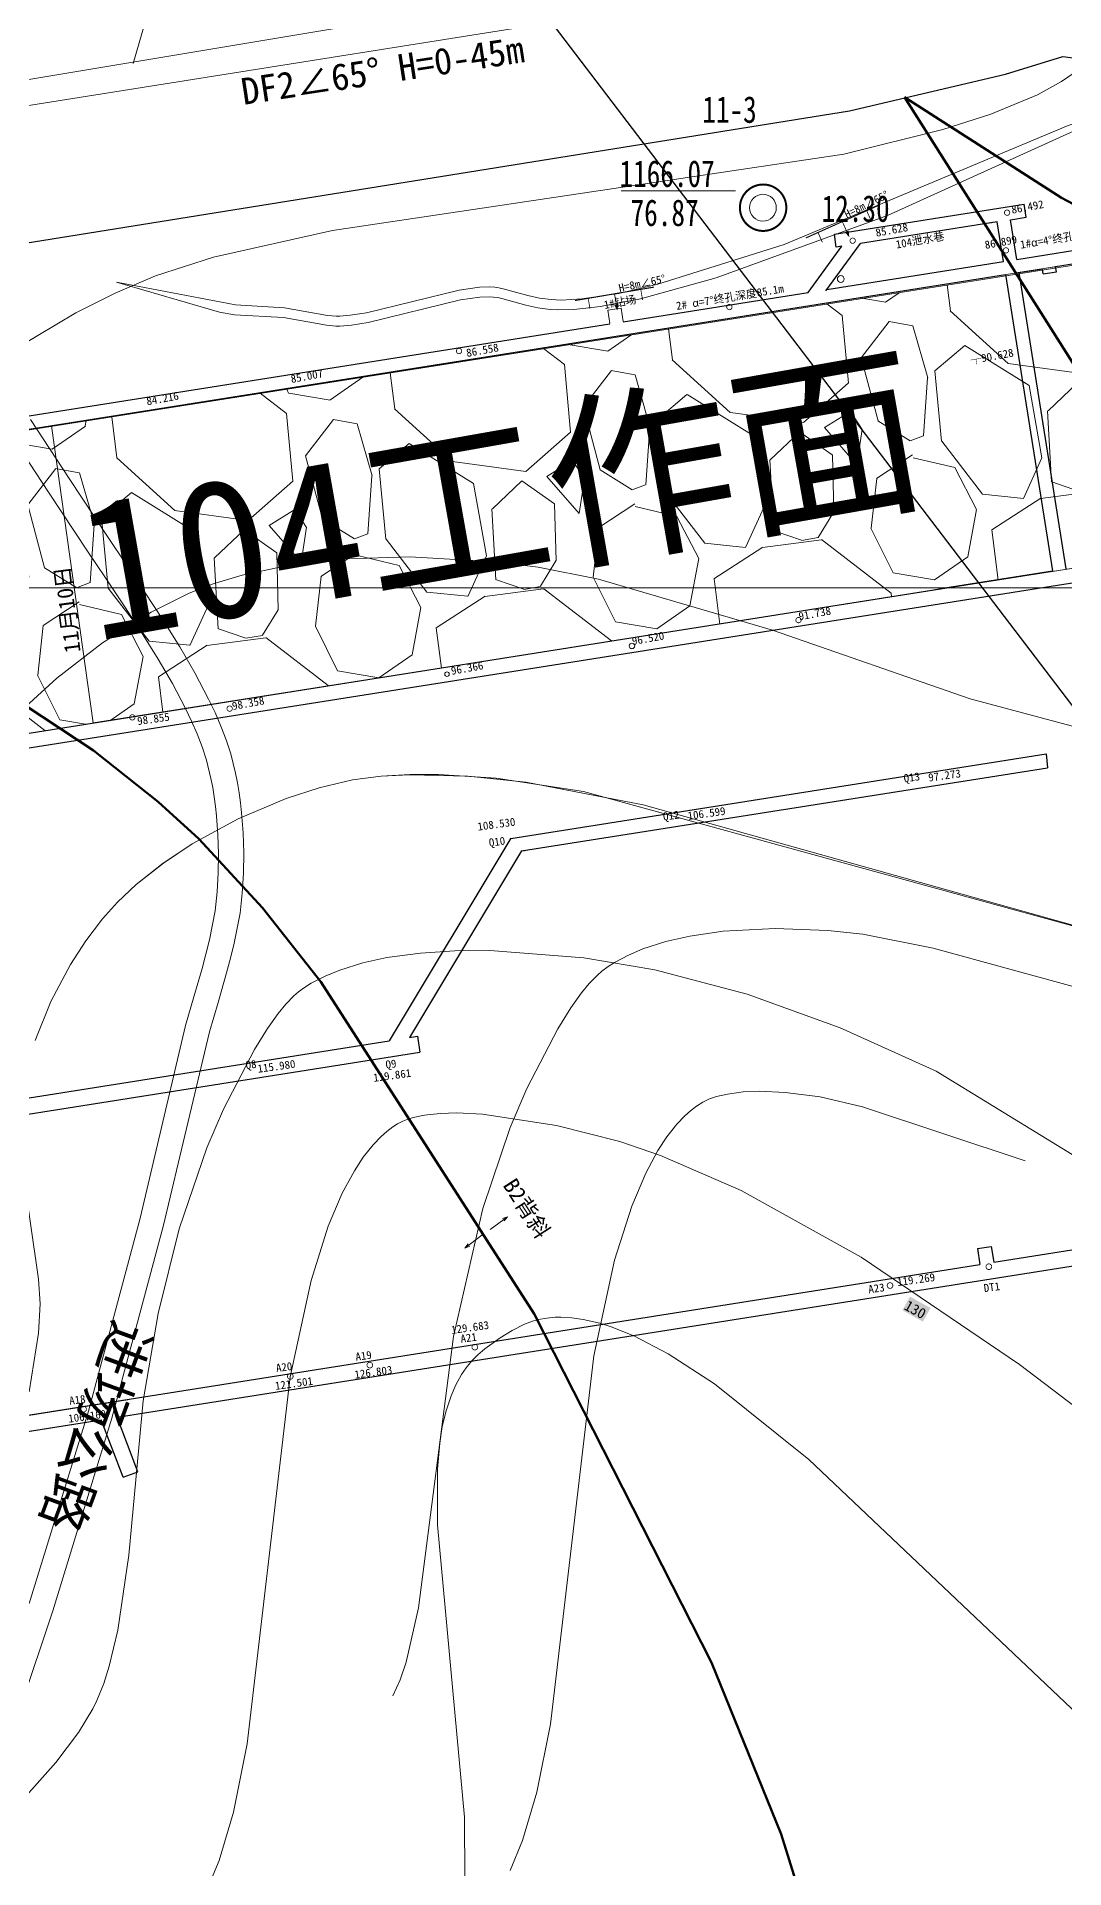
# Model space of a CAD drawing. Header units: inches. Extents: x 36473197 to 36486087, y 3899343 to 3911260.
# Drawn here: x 36482463 to 36482848, y 3902520 to 3903207 of the extents above; entities that cross this region are included whole.
import ezdxf
from ezdxf.enums import TextEntityAlignment as Align

# ---------------------------------------------------------------- set-up
doc = ezdxf.new("R2010")
doc.units = ezdxf.units.IN
doc.header["$MEASUREMENT"] = 0
doc.layers.get('0').update_dxf_attribs({"lineweight": 0})
doc.layers.get('Defpoints').update_dxf_attribs({"lineweight": 0})
for name, color, linetype, lineweight in [('4煤底板等值线', 7, 'Continuous', 0), ('公路', 7, 'Continuous', 0), ('向北背斜轴', 7, 'Continuous', 0), ('四盘区辅运巷', 7, 'Continuous', 0), ('密闭墙', 7, 'Continuous', 0), ('导线点', 7, 'Continuous', 0), ('巷道注记', 7, 'Continuous', 0), ('等值线', 7, 'Continuous', 0), ('等值线注记', 7, 'Continuous', 0), ('经纬网', 7, 'Continuous', 0), ('采掘图', 7, 'Continuous', 0), ('采空区', 7, 'Continuous', 0), ('钻孔', 7, 'Continuous', 0)]:
    doc.layers.add(name, color=color, linetype=linetype, lineweight=lineweight)
for name, color, linetype, lineweight, true_color in [('保护煤柱', 7, 'Continuous', 0, 0xff0042), ('回采面进尺', 9, 'Continuous', 0, 0x808080), ('巷道1', 7, 'Continuous', 0, 0x2d2d2d), ('断层上盘', 1, 'Continuous', 0, 0xff0000), ('断层下盘', 1, 'Continuous', 0, 0xff0000), ('断层名称', 1, 'Continuous', 0, 0xff0000)]:
    doc.layers.add(name, color=color, linetype=linetype, lineweight=lineweight, true_color=true_color)
doc.styles.add('仿宋', font='simfang.ttf')
doc.styles.add('宋体', font='SIMSUN.TTC')
doc.styles.add('新宋体', font='SIMSUN.TTC')
doc.styles.add('黑体', font='simhei.ttf')
doc.linetypes.add('保护煤柱', pattern='A,0.0195,-0.001,[6,西北矿业高家堡煤矿2022年采掘接续图(2022.8.14).shx,S=1.01575e-06,R=0,X=0,Y=0],0.0195', length=0.04)
doc.linetypes.add('断层上盘', pattern='A,0.01,-0.00215,[5,西北矿业高家堡煤矿2022年采掘接续图(2022.8.14).shx,S=3.07087e-07,R=0,X=0,Y=0],-0.00185,0.01', length=0.024)
doc.linetypes.add('断层下盘', pattern='A,0.01,-0.002,[1,西北矿业高家堡煤矿2022年采掘接续图(2022.8.14).shx,S=5.56693e-06,R=0,X=0,Y=0],0,[2,西北矿业高家堡煤矿2022年采掘接续图(2022.8.14).shx,S=5.56693e-06,R=0,X=0,Y=0],0,[3,西北矿业高家堡煤矿2022年采掘接续图(2022.8.14).shx,S=5.56693e-06,R=0,X=0,Y=0],0,[4,西北矿业高家堡煤矿2022年采掘接续图(2022.8.14).shx,S=5.56693e-06,R=0,X=0,Y=0],-0.002,0.01', length=0.024)
doc.dimstyles.get("Standard").update_dxf_attribs({"dimtxt": 30, "dimasz": 20, "dimexe": 0.18, "dimexo": 0.0625, "dimgap": 0.09, "dimtad": 1, "dimdec": 0, "dimzin": 0, "dimdsep": 46, "dimtxsty": '仿宋', "dimcen": 0.09, "dimclrd": 150, "dimclre": 150, "dimadec": 0, "dimazin": 0, "dimtfac": 1, "dimtdec": 0, "dimtofl": 0, "dimtmove": 0, "dimatfit": 3, "dimfxl": 1, "dimtolj": 1, "dimtzin": 0, "dimlwd": 0, "dimarcsym": 0})

# ---------------------------------------------------------------- blocks, each defined once
blk = doc.blocks.new('临时经纬仪导线点')
at = {"color": 0, "const_width": 0.3}
blk.add_lwpolyline([(1, 0), (0.97, 0.26), (0.87, 0.5), (0.71, 0.71), (0.5, 0.87), (0.26, 0.97), (0, 1), (-0.26, 0.97), (-0.5, 0.87), (-0.71, 0.71), (-0.87, 0.5), (-0.97, 0.26), (-1, 0), (-0.97, -0.26), (-0.87, -0.5), (-0.71, -0.71), (-0.5, -0.87), (-0.26, -0.97), (0, -1), (0.26, -0.97), (0.5, -0.87), (0.71, -0.71), (0.87, -0.5), (0.97, -0.26), (1, 0)], dxfattribs=at)
blk = doc.blocks.new('单线正断层')
at = {"true_color": 0xff0000}
blk.add_hatch(color=1, dxfattribs=at).paths.add_polyline_path([(2.46, -5.91), (2.28, -3.39), (0.8, -4)], flags=17)
at = {"color": 1, "true_color": 0xff0000}
for points, const_width in [([(-13.85, -5.77), (13.85, 5.77)], 0.4), ([(1.54, -3.69), (0, 0)], 0.3), ([(9.23, 3.84), (10.77, 0.15)], 0.3), ([(-9.23, -3.84), (-7.69, -7.54)], 0.3)]:
    blk.add_lwpolyline(points, dxfattribs=dict(at, const_width=const_width))
blk = doc.blocks.new('*D205')
at = {"layer": 'Defpoints', "color": 0, "transparency": 16777216}
for p in [(36485936.09, 3904772.87), (36482207.75, 3899448.44), (36482358.83, 3899342.66)]:
    blk.add_point(p, dxfattribs=at)
at = {"layer": '四盘区辅运巷', "color": 150, "lineweight": -2, "transparency": 16777216}
for p, q in [((36485936.14, 3904772.84), (36486087.31, 3904666.98)), ((36482207.81, 3899448.41), (36482358.98, 3899342.55))]:
    blk.add_line(p, q, dxfattribs=at)
at = {"layer": '四盘区辅运巷', "color": 150, "lineweight": 0, "transparency": 16777216}
blk.add_line((36486075.69, 3904650.7), (36482370.3, 3899359.04), dxfattribs=at)
at = {"layer": '四盘区辅运巷', "color": 150, "transparency": 16777216}
for points in [[(36486072.96, 3904652.61), (36486078.42, 3904648.79), (36486087.16, 3904667.08)], [(36482367.57, 3899360.95), (36482373.03, 3899357.13), (36482358.83, 3899342.66)]]:
    blk.add_solid(points, dxfattribs=at)
at = {"layer": '四盘区辅运巷', "color": 0, "transparency": 16777216, "insert": (36484210.49, 3902013.62), "char_height": 30, "attachment_point": 5, "rotation": 54.99908, "style": '仿宋'}
blk.add_mtext('\\A1;650', dxfattribs=at)

msp = doc.modelspace()

# ---------------------------------------------------------------- hatches: boundary and pattern name
at = {"layer": '等值线注记', "true_color": 0xffffff}
msp.add_hatch(color=7, dxfattribs=at).paths.add_polyline_path([(36482787.41, 3902729.11), (36482790.26, 3902734.22), (36482797.93, 3902729.94), (36482795.08, 3902724.83)], flags=17)
at = {"layer": '采空区'}
h = msp.add_hatch(dxfattribs=at)
h.set_pattern_fill('GRAVEL', color=160, scale=105.790118, angle=-45.00004, style=0)
h.set_pattern_definition([(148.011827392, (68596055.9266, -13823043.45), (-1084.5972532358, 668.1492536708), [14.23257937, -1409.02790148]), (104.968780616, (68596043.855, -13823035.9102), (324.60542222537, -1231.83032385526), [24.42355305, -2417.93098663]), (52.509486966, (68596037.547, -13823012.3155), (-962.3304480337, -1243.8860362498), [17.2213618, -1704.91699648]), (187.272728894, (68596004.337, -13822976.276), (2102.03324767324, 263.1870727482), [22.2411029, -2201.86876955]), (212.832694066, (68595982.275, -13822979.0917), (1158.3562619836, 741.3383686664), [21.80916186, -2159.1099997]), (277.272728894, (68595963.9497, -13822990.9164), (-263.1870727482, 2102.03324767324), [22.2411029, -2201.86876955]), (317.693280355, (68595966.7652, -13823012.9785), (-1280.6230671857, 1170.6969212542), [29.41272083, -2911.85698693]), (352.254368263, (68595988.5174, -13823032.776), (2420.61081370132, -325.1753159775), [27.7686366, -2749.09602793]), (41.428605503, (68596016.0327, -13823036.5187), (1207.43395219005, 1072.25659396515), [22.31642548, -2209.32856695]), (95.235398197, (68596032.765, -13823021.752), (97.870433537, -1164.3841181808), [25.4776458, -1248.40407042]), (142.396477686, (68596030.4404, -13822996.381), (-1366.43778832802, 1048.145169176), [32.9481208, -3261.86639243]), (58.813114722, (68596021.48, -13823079.601), (496.519811386, 839.4937490794), [11.24559538, -1113.31878876]), (91.468274278, (68596027.3035, -13823069.981), (30.4242278625, -1391.1191068693), [21.39467617, -2118.07806326]), (144.99903989, (68596026.755, -13823048.59), (-104.18323661, -18.36851547), [14.96094433, -134.64887587]), (123.197630402, (68596037.971, -13823039.096), (300.20905056, -484.1791521155), [8.05676384, -797.61677474]), (211.800449374, (68596033.56, -13823032.354), (294.181194363, 159.288783014), [11.39391312, -558.30330943]), (310.96279642, (68596023.877, -13823038.358), (263.472019624, -275.812678895), [18.50575962, -598.35133172]), (81.56409107, (68596036.01, -13823052.333), (-67.446205674, -226.734988688), [13.38149787, -321.15623022]), (296.388580222, (68596022.9065, -13822971.928), (496.2348645101, -986.7268196989), [18.74600898, -1855.85966514]), (350.34521583, (68596031.238, -13822988.721), (-1219.489664585, 214.679276294), [15.7268648, -1556.95630813]), (213.197630402, (68596056.845, -13823048.659), (484.1791521155, 300.20905056), [16.11342188, -789.5601167]), (263.609499554, (68596043.3615, -13823057.4816), (128.86455515155, 1096.9379125064), [18.74600898, -1855.85966514]), (259.44299467, (68595958.313, -13822983.316), (116.523895881, 557.653213987), [18.07741543, -885.7937524]), (214.774180457, (68595955.001, -13823001.088), (1054.1730253733, 722.9698531985), [15.14681757, -1499.53716794]), (346.800449375, (68595952.845, -13823068.07), (557.653213987, -116.523895881), [16.11342188, -789.5601167]), (297.353064525, (68595968.533, -13823071.749), (-655.5236475241, 1280.9080140618), [17.73370334, -1755.63182905]), (349.44299467, (68595943.845, -13823017.02), (-557.653213987, 116.523895881), [9.03870772, -894.8324601]), (21.30897236, (68595951.743, -13823061.818), (398.364430973, 177.657298482), [5.39423814, -534.03163993]), (85.96279642, (68595956.77, -13823059.858), (-49.077690206, -330.918225299), [21.80916186, -414.37467045]), (106.008045845, (68595958.3043, -13823038.103), (287.8683912895, -1023.4638506347), [20.21120212, -2000.90617204]), (223.68910741, (68596014.5, -13823040.012), (189.997957753, 140.920267546), [15.25726246, -366.17443387]), (273.156266475, (68596003.4676, -13823050.5505), (103.8982897342, -1807.85205331037), [26.63731707, -2637.08980142]), (340.94443579, (68596004.934, -13823077.147), (-802.7567181436, 288.1533381656), [10.89172743, -1078.2842042]), (9.9990399, (68596015.23, -13823080.7), (85.81472114, 122.55175208), [6.3474071, -99.4427113]), (40.255477052, (68595961.0624, -13823035.468), (-655.8085944002, -545.3125547165), [14.6967864, -1454.9865081]), (328.011827393, (68595972.279, -13823025.971), (1084.5972532358, -668.1492536708), [28.46515874, -1394.7953221]), (279.9990399, (68595996.42, -13823041.05), (122.55175208, -85.81472114), [27.50543078, -78.28468762]), (245.303886357, (68596001.1974, -13823068.138), (-545.5975015926, -1170.4119743781), [16.72689878, -1655.96174163]), (174.053643987, (68595994.209, -13823083.335), (-435.101461909, 30.7091747386), [15.40325282, -754.76043433]), (127.645015252, (68595978.8884, -13823081.7395), (-1390.83415999324, 1795.7963409158), [25.07913442, -2482.83845253]), (95.425118628, (68595963.571, -13823061.8815), (-134.60746447276, 1372.75059140138), [26.5320559, -2626.6706156])])
h.paths.add_polyline_path([(36483334.35, 3903083.71), (36483316.82, 3903194.41), (36482136.65, 3903008.29), (36482154.3, 3902897.14)], flags=17)

# ---------------------------------------------------------------- linework, layer by layer
at = {"layer": '4煤底板等值线', "color": 7, "linetype": 'Continuous', "lineweight": 0, "flags": 128}
for points in [[(36482522.2, 3903392.44), (36482519.82, 3903288.83), (36482518.31, 3903271.75), (36482515.8, 3903254.83), (36482498.92, 3903196.59)], [(36482448.79, 3903086.15), (36482477.38, 3903103.1), (36482492.16, 3903110.5), (36482507.27, 3903116.98), (36482529.03, 3903123.95), (36482573.7, 3903133.95), (36482765.42, 3903162.59), (36482802.57, 3903171.81), (36482820.61, 3903177.67), (36482838.06, 3903184.9), (36482847.01, 3903189.85), (36482906.71, 3903230.91)], [(36482454.24, 3902951.51), (36482470.26, 3902966.15), (36482487.49, 3902979.35), (36482505.72, 3902990.82), (36482519.94, 3902997.98), (36482528.5, 3903001.36), (36482539.8, 3903004.75), (36482555.18, 3903008.03), (36482578.75, 3903010.86), (36482602.72, 3903011.59), (36482634.89, 3903009.78), (36482650.84, 3903007.72), (36482673.39, 3903003.21), (36482738.73, 3902984.14), (36482812.81, 3902958.31), (36482854.38, 3902947.24)], [(36482462.16, 3902830.26), (36482468.11, 3902844.84), (36482475.47, 3902858.76), (36482481.12, 3902867.58), (36482487.39, 3902875.91), (36482493.01, 3902882.17), (36482500.09, 3902888.76), (36482510.24, 3902896.77), (36482521.06, 3902903.99), (36482538.26, 3902913.37), (36482556.31, 3902921), (36482568.66, 3902925), (36482581.12, 3902927.95), (36482591.91, 3902929.32), (36482602.71, 3902929.93), (36482624.39, 3902929.4), (36482646.23, 3902927.07), (36482690.2, 3902918.61), (36482978.07, 3902838)], [(36482462.17, 3902830.26), (36482468.11, 3902844.83), (36482475.47, 3902858.76), (36482481.12, 3902867.58), (36482487.39, 3902875.91), (36482493.01, 3902882.17), (36482500.09, 3902888.75), (36482510.26, 3902896.76), (36482521.09, 3902903.96), (36482538.3, 3902913.34), (36482556.35, 3902920.96), (36482568.69, 3902924.97), (36482581.12, 3902927.95), (36482591.88, 3902929.35), (36482602.63, 3902929.99), (36482613.41, 3902930.03), (36482635.07, 3902928.62), (36482667.85, 3902923.66), (36482888.09, 3902863.12)], [(36482450.8, 3902538.05), (36482469.98, 3902559.46), (36482478.37, 3902570.78), (36482483.77, 3902579.66), (36482485.32, 3902582.73), (36482487.89, 3902589.1), (36482489.98, 3902595.66), (36482493.21, 3902609.18), (36482497.28, 3902637.28), (36482502.63, 3902695.18), (36482508.31, 3902727.89), (36482516.21, 3902759.67), (36482526.52, 3902789.96), (36482532.79, 3902804.45), (36482544.41, 3902826.84), (36482549.3, 3902834.79), (36482553.3, 3902840.37), (36482556.18, 3902843.83), (36482559.24, 3902847.01), (36482560.87, 3902848.46), (36482563.23, 3902850.18), (36482565.71, 3902851.74), (36482570.91, 3902854.43), (36482576.4, 3902856.68), (36482585.05, 3902859.37), (36482594.11, 3902861.35), (36482606.66, 3902863.06), (36482619.59, 3902863.89), (36482632.72, 3902863.95), (36482667.94, 3902861.25), (36482694.5, 3902856.73), (36482729.16, 3902847.57), (36482764.02, 3902834.99), (36482800.07, 3902818.79), (36483146.08, 3902606.79)], [(36482526.48, 3902511.37), (36482531.12, 3902522.77), (36482536.52, 3902540.91), (36482541.66, 3902566.5), (36482557.84, 3902704.17), (36482565.64, 3902740.25), (36482572.1, 3902760.58), (36482577.34, 3902772.96), (36482581.88, 3902781.39), (36482585.24, 3902786.52), (36482588.92, 3902791.17), (36482591.92, 3902794.3), (36482594.06, 3902796.18), (36482596.31, 3902797.88), (36482598.1, 3902799.02), (36482600, 3902800), (36482601.26, 3902800.51), (36482603.91, 3902801.35), (36482608.12, 3902802.25), (36482614.07, 3902802.91), (36482620.28, 3902803.09), (36482629.92, 3902802.62), (36482657.65, 3902798.42), (36482681.39, 3902792.39), (36482696.73, 3902787.16), (36482726.97, 3902774.06), (36482771.9, 3902749.04), (36482831.35, 3902708.75), (36483034.02, 3902554.65)], [(36482459.97, 3902698.54), (36482463.43, 3902720.47), (36482464.05, 3902731.48), (36482463.42, 3902740.74), (36482456.77, 3902786.88)], [(36482459.97, 3902698.54), (36482463.43, 3902720.47), (36482464.05, 3902731.48), (36482463.42, 3902740.73), (36482456.78, 3902786.87)], [(36482623.25, 3902515.66), (36482623.19, 3902539.02), (36482613.1, 3902648.63), (36482613.04, 3902669.49), (36482613.88, 3902679.24), (36482614.86, 3902685.44), (36482616.25, 3902691.39), (36482618.13, 3902697.06), (36482619.91, 3902701.13), (36482622.1, 3902705.04), (36482623.83, 3902707.56), (36482625.86, 3902710.03), (36482628.2, 3902712.35), (36482630.8, 3902714.61), (36482636.5, 3902718.79), (36482641.05, 3902721.53), (36482645.68, 3902723.82), (36482648.73, 3902724.99), (36482650.89, 3902725.58), (36482654.06, 3902726.16), (36482657.21, 3902726.44), (36482659.29, 3902726.48), (36482663.46, 3902726.26), (36482667.64, 3902725.68), (36482673.92, 3902724.21), (36482678.14, 3902722.88), (36482686.63, 3902719.48), (36482699.53, 3902712.77), (36482716.98, 3902701.44), (36482752.27, 3902673.14), (36482951.65, 3902484.07)]]:
    msp.add_lwpolyline(points, dxfattribs=at)
at = {"layer": '保护煤柱', "color": 1, "linetype": '保护煤柱', "lineweight": 30, "ltscale": 3750, "true_color": 0xff0000, "flags": 128}
for points in [[(36482647.76, 3902060.56), (36482909, 3902378.83), (36482956.41, 3902506), (36482967.2, 3902803.66), (36482651.34, 3903218.03), (36482471.44, 3903320.2), (36482308.23, 3903404.63), (36482047.72, 3903470.73), (36481910.21, 3903412.08), (36481645.42, 3902905.61), (36481168.13, 3902890.49)], [(36481319.68, 3903013.2), (36481541.95, 3903017.64), (36481712.33, 3903039.73), (36481722.29, 3903040.41), (36481731.4, 3903040.54), (36481758.74, 3903039.09), (36481843.08, 3903025.59), (36481868.85, 3903023.53), (36481874, 3903023.44), (36481884.29, 3903023.72), (36481897.25, 3903025.34), (36481910.1, 3903027.84), (36482009.84, 3903057.21), (36482767.53, 3903178.89), (36482826.01, 3903192.68), (36482847.62, 3903199.19)], [(36482847.62, 3903199.19), (36482906.57, 3903191.68), (36482965.49, 3903184.17), (36482994.93, 3903181.03), (36483024.34, 3903178.64), (36483039.03, 3903177.84), (36483053.7, 3903177.39), (36483068.36, 3903177.4), (36483083, 3903178.06), (36483103.81, 3903180.7), (36483124.59, 3903184.28), (36483145.38, 3903188.15), (36483166.21, 3903191.71), (36483220.95, 3903196.99), (36483275.92, 3903199.96), (36483330.98, 3903201.6), (36483386.07, 3903201.98), (36483423.41, 3903201.12), (36483460.74, 3903199.84), (36483498.05, 3903198.46), (36483535.34, 3903197.36)]]:
    msp.add_lwpolyline(points, dxfattribs=at)
at = {"layer": '公路', "color": 8, "linetype": 'Continuous', "lineweight": 9, "true_color": 0x808080, "flags": 128}
for points in [[(36482444.65, 3902544.69), (36482468.76, 3902616.39), (36482490.96, 3902688.62), (36482510.36, 3902761.05), (36482527.55, 3902833.48), (36482530.75, 3902844.53), (36482533.94, 3902855.6), (36482535.43, 3902861.15), (36482536.81, 3902866.72), (36482539.02, 3902877.98), (36482539.84, 3902885.47), (36482540.28, 3902893.01), (36482540.38, 3902900.57), (36482540.14, 3902908.13), (36482539.58, 3902915.65), (36482539.16, 3902919.39), (36482538.66, 3902923.11), (36482538.06, 3902926.82), (36482537.35, 3902930.49), (36482535.57, 3902937.74), (36482533.84, 3902942.98), (36482531.83, 3902948.13), (36482529.62, 3902953.22), (36482527.23, 3902958.24), (36482522.04, 3902968.13), (36482516.44, 3902977.81), (36482509.93, 3902988.24), (36482503.22, 3902998.5), (36482496.37, 3903008.67), (36482489.5, 3903018.83), (36482474.94, 3903040.97), (36482460.42, 3903063.13)], [(36482459.95, 3902619.15), (36482482.17, 3902691.29), (36482501.53, 3902763.61), (36482518.59, 3902835.93), (36482521.68, 3902846.59), (36482524.76, 3902857.28), (36482526.2, 3902862.64), (36482527.53, 3902868.02), (36482529.66, 3902878.9), (36482530.44, 3902885.97), (36482530.85, 3902893.1), (36482530.94, 3902900.25), (36482530.72, 3902907.39), (36482530.18, 3902914.5), (36482529.79, 3902918.04), (36482529.32, 3902921.56), (36482528.75, 3902925.06), (36482528.08, 3902928.54), (36482526.4, 3902935.39), (36482524.76, 3902940.33), (36482522.87, 3902945.2), (36482520.78, 3902950), (36482518.52, 3902954.75), (36482513.62, 3902964.09), (36482508.33, 3902973.24), (36482501.91, 3902983.53), (36482495.29, 3902993.65), (36482488.53, 3903003.69), (36482481.75, 3903013.71), (36482467.21, 3903035.82), (36482452.72, 3903057.94)]]:
    msp.add_lwpolyline(points, dxfattribs=at)
at = {"layer": '向北背斜轴', "color": 1, "linetype": 'Continuous', "lineweight": 20, "true_color": 0xff0000}
for p, q in [((36482639.25, 3902764.18), (36482632.86, 3902759.36)), ((36482639.25, 3902764.18), (36482637.38, 3902763.47)), ((36482638.04, 3902762.59), (36482639.25, 3902764.18)), ((36482623.31, 3902752.4), (36482629.7, 3902757.22)), ((36482624.52, 3902754), (36482623.31, 3902752.4)), ((36482623.31, 3902752.4), (36482625.18, 3902753.12))]:
    msp.add_line(p, q, dxfattribs=at)
at = {"layer": '向北背斜轴', "color": 7}
for p, q in [((36482639.25, 3902764.18), (36482638.04, 3902762.59)), ((36482623.31, 3902752.4), (36482624.52, 3902754))]:
    msp.add_line(p, q, dxfattribs=at)
at = {"layer": '向北背斜轴', "color": 1, "lineweight": 100, "true_color": 0xff0000, "flags": 128}
for points in [[(36482788.23, 3903184), (36482895.23, 3903015.01), (36483080.38, 3902777.34), (36483201.48, 3902636.67), (36483227.89, 3902599.22), (36483235.56, 3902586.05), (36483263.27, 3902520.79)], [(36482788.23, 3903184), (36482847.06, 3903146.22), (36482865.09, 3903136.75), (36482874.27, 3903132.87), (36482880.48, 3903130.74), (36482883.63, 3903129.87), (36482888.45, 3903128.9), (36482898.25, 3903127.76), (36482913.22, 3903127.4), (36482943.83, 3903129.77), (36483048.67, 3903145.93), (36483064.75, 3903146.59), (36483096.75, 3903145.75), (36483144.1, 3903140.34), (36483174.87, 3903133.79), (36483195.91, 3903127.38), (36483236.8, 3903111.11), (36483296.23, 3903080.91), (36483410.52, 3903007.64), (36483687.83, 3902800.61)], [(36482074.95, 3903071.78), (36482366.4, 3902994.96), (36482413.55, 3902977.64), (36482436.3, 3902967.5), (36482458.3, 3902955.94), (36482484.04, 3902938.97), (36482508.3, 3902919.79), (36482523.51, 3902905.92), (36482547.4, 3902879.97), (36482569.34, 3902852.22), (36482649.28, 3902727.7), (36482715.77, 3902596.97), (36482741.9, 3902532.69), (36482762.37, 3902467.26), (36482769.69, 3902434.12), (36482774.23, 3902400.62), (36482774.95, 3902380.89), (36482773.23, 3902341.17), (36482768.19, 3902301.45), (36482760.12, 3902262.11), (36482754.83, 3902242.76), (36482737.85, 3902196.7), (36482680.17, 3902062.39)]]:
    msp.add_lwpolyline(points, dxfattribs=at)
at = {"layer": '密闭墙'}
msp.add_line((36483316.77, 3903195.2), (36482830.83, 3903118.24), dxfattribs=at)
at = {"layer": '导线点', "color": 7, "linetype": 'Continuous', "lineweight": 5, "flags": 128}
for points in [[(36482676.94, 3903104.14), (36482681.88, 3903104.92)], [(36482677.74, 3903099.14), (36482676.94, 3903104.14), (36482676.94, 3903104.14)], [(36482682.68, 3903099.92), (36482681.88, 3903104.92)]]:
    msp.add_lwpolyline(points, dxfattribs=at)
at = {"layer": '导线点', "const_width": 0.3}
for points in [[(36482820.88, 3902745.43, -1), (36482818.76, 3902745.43, -1), (36482820.88, 3902745.43)], [(36482783.82, 3902738.36, -1), (36482781.69, 3902738.36, -1), (36482783.82, 3902738.36)], [(36482628.12, 3902715.27, -1), (36482625.99, 3902715.27, -1), (36482628.12, 3902715.27)], [(36482558.93, 3902704.3, -1), (36482556.8, 3902704.3, -1), (36482558.93, 3902704.3)], [(36482588.73, 3902708.52, -1), (36482586.61, 3902708.52, -1), (36482588.73, 3902708.52)], [(36482481.4, 3902692.01, -1), (36482479.27, 3902692.01, -1), (36482481.4, 3902692.01)]]:
    msp.add_lwpolyline(points, format="xyb", dxfattribs=at)
at = {"layer": '导线点'}
msp.add_circle((36482764.28, 3903115.81), 1.27, dxfattribs=at)
at = {"layer": '导线点', "color": 7}
for centre, radius in [((36482685.98, 3902978.21), 1.05), ((36482616.62, 3902967.62), 0.848)]:
    msp.add_circle(centre, radius, dxfattribs=at)
at = {"layer": '巷道1', "color": 7, "lineweight": 30}
for p, q in [((36482844.87, 3903120.46), (36483316.77, 3903195.2)), ((36482761.95, 3903132.64), (36482833.07, 3903143.9)), ((36482827.93, 3903138), (36482833.85, 3903138.94)), ((36482830.27, 3903123.18), (36482890.05, 3903132.65)), ((36482759.09, 3903111.91), (36482825.34, 3903122.4)), ((36482062.57, 3902996.56), (36482826.11, 3903117.49)), ((36482826.11, 3903117.49), (36482843.72, 3903006.33)), ((36482831.05, 3903118.27), (36482839.93, 3903119.68)), ((36482831.05, 3903118.27), (36482848.66, 3903007.12)), ((36482682.65, 3903099.8), (36482752.1, 3903110.8)), ((36482423.63, 3903058.78), (36482677.71, 3903099.02)), ((36482080.87, 3902879.94), (36483349.24, 3903080.83)), ((36482803.34, 3902999.94), (36482843.72, 3903006.33)), ((36482080.03, 3902885.38), (36482798.4, 3902999.16))]:
    msp.add_line(p, q, dxfattribs=at)
at = {"layer": '巷道1', "color": 7, "linetype": 'Continuous', "lineweight": 30}
for p, q in [((36482640.57, 3902906.14), (36482594.92, 3902830.17)), ((36482644.59, 3902901.31), (36482602.57, 3902831.38)), ((36482815.56, 3902752.22), (36482816.5, 3902746.3)), ((36482820.69, 3902753.04), (36482821.63, 3902747.11))]:
    msp.add_line(p, q, dxfattribs=at)
at = {"layer": '巷道1', "color": 1, "linetype": '保护煤柱', "lineweight": 30, "ltscale": 2000, "true_color": 0xff0000, "flags": 128}
msp.add_lwpolyline([(36481247.3, 3903011.72), (36481541.95, 3903017.64), (36481712.33, 3903039.73), (36481722.29, 3903040.41), (36481731.4, 3903040.54), (36481758.74, 3903039.09), (36481843.08, 3903025.59), (36481868.85, 3903023.53), (36481874, 3903023.44), (36481884.29, 3903023.72), (36481897.25, 3903025.34), (36481910.1, 3903027.84), (36482009.84, 3903057.21), (36482767.53, 3903178.89), (36482826.01, 3903192.68), (36482847.62, 3903199.19)], dxfattribs=at)
at = {"layer": '巷道1', "color": 7, "lineweight": 30, "flags": 128}
for points in [[(36482833.85, 3903138.94), (36482833.07, 3903143.9)], [(36482822.99, 3903137.22), (36482795.33, 3903132.84)], [(36482825.34, 3903122.4), (36482822.99, 3903137.22)], [(36482830.27, 3903123.18), (36482827.93, 3903138)], [(36482758.68, 3903111.34), (36482771.69, 3903129.18)], [(36482762.55, 3903127.77), (36482761.93, 3903132.64)], [(36482795.33, 3903132.84), (36482771.67, 3903129.18)], [(36482752.1, 3903110.8), (36482764.72, 3903128.1)], [(36482764.7, 3903128.1), (36482762.55, 3903127.77)], [(36482840.25, 3903117.69), (36482839.93, 3903119.67)], [(36482840.25, 3903117.69), (36482845.19, 3903118.49)], [(36482845.18, 3903118.49), (36482844.87, 3903120.46)], [(36482798.4, 3902999.16), (36482803.34, 3902999.94)]]:
    msp.add_lwpolyline(points, dxfattribs=at)
at = {"layer": '巷道1', "lineweight": 30, "flags": 128}
msp.add_lwpolyline([(36482822.99, 3903137.22), (36482820.03, 3903136.75)], dxfattribs=at)
at = {"layer": '巷道1', "color": 7, "linetype": 'Continuous', "lineweight": 30, "flags": 128}
for points in [[(36482640.6, 3902905.95), (36482841.28, 3902937.73)], [(36482841.28, 3902937.73), (36482841.8, 3902932.55)], [(36482644.59, 3902901.31), (36482841.8, 3902932.55)], [(36482644.59, 3902901.31), (36482645.66, 3902901.48)], [(36482033.59, 3902741.26), (36482594.92, 3902830.17)], [(36482033.59, 3902741.26), (36482594.92, 3902830.17)], [(36482033.59, 3902741.26), (36482594.92, 3902830.17)], [(36482602.57, 3902831.38), (36482605.53, 3902831.85)], [(36482605.53, 3902831.85), (36482606.45, 3902825.92)], [(36482034.53, 3902735.34), (36482606.45, 3902825.92)], [(36482034.53, 3902735.34), (36482606.45, 3902825.92)], [(36482034.53, 3902735.34), (36482606.45, 3902825.92)], [(36482821.63, 3902747.11), (36482983.69, 3902772.78)], [(36482492.87, 3902688.96), (36482984.94, 3902766.9)], [(36482815.56, 3902752.22), (36482820.69, 3902753.04)], [(36482248.51, 3902656.34), (36482816.5, 3902746.3)], [(36482051.97, 3902625.21), (36482496.87, 3902695.67)], [(36482248.51, 3902656.34), (36482496.87, 3902695.67)], [(36482492.87, 3902688.96), (36482497.8, 3902689.75)], [(36482052.91, 3902619.28), (36482486.94, 3902688.03)], [(36482260.7, 3902652.19), (36482486.94, 3902688.03)], [(36482495.15, 3902666.46), (36482486.94, 3902688.03)], [(36482500.66, 3902668.48), (36482492.87, 3902688.96)], [(36482495.15, 3902666.46), (36482500.66, 3902668.48)]]:
    msp.add_lwpolyline(points, dxfattribs=at)
at = {"layer": '断层上盘', "linetype": '断层上盘', "lineweight": 5, "ltscale": 2000, "flags": 128}
for points in [[(36482020.17, 3903111.08), (36482770.08, 3903230.27), (36482829.18, 3903245.1), (36482964.48, 3903293.82)], [(36482875.84, 3903182.29), (36482781.84, 3903139.62), (36482717.53, 3903116.23), (36482689.17, 3903108.38), (36482674.19, 3903105.46), (36482664.22, 3903104.39), (36482658.1, 3903104.24), (36482655.31, 3903104.36), (36482650.72, 3903104.99), (36482646.17, 3903105.96), (36482637.15, 3903108.49), (36482635.63, 3903108.81), (36482634.11, 3903109.04), (36482632.41, 3903109.12), (36482628.99, 3903108.99), (36482621.74, 3903108), (36482587.02, 3903099.51), (36482580.85, 3903098.51), (36482576.37, 3903098.16), (36482574.87, 3903098.16), (36482571.46, 3903098.48), (36482555.29, 3903101.35), (36482536.9, 3903102.39), (36482531.28, 3903103.37), (36482492.67, 3903114.58)]]:
    msp.add_lwpolyline(points, dxfattribs=at)
at = {"layer": '断层下盘', "linetype": '断层下盘', "lineweight": 5, "ltscale": 1980.19802, "flags": 128}
msp.add_lwpolyline([(36482005.46, 3903114.85), (36482693.63, 3903229.78), (36482812.21, 3903257.84), (36482951.47, 3903306.71)], dxfattribs=at)
at = {"layer": '断层下盘', "linetype": '断层下盘', "lineweight": 5, "ltscale": 2000, "flags": 128}
msp.add_lwpolyline([(36482875.84, 3903182.29), (36482849.52, 3903173.34), (36482743.12, 3903128.69), (36482695.7, 3903113.81), (36482681.02, 3903110.41), (36482667.2, 3903108.34), (36482659.48, 3903107.93), (36482655.67, 3903108.06), (36482651.29, 3903108.66), (36482646.95, 3903109.58), (36482637.65, 3903112.18), (36482636.09, 3903112.51), (36482634.52, 3903112.75), (36482632.6, 3903112.85), (36482628.75, 3903112.7), (36482621.2, 3903111.66), (36482586.43, 3903103.16), (36482580.33, 3903102.19), (36482576.38, 3903101.88), (36482575.07, 3903101.88), (36482571.75, 3903102.18), (36482555.69, 3903105.04), (36482537.35, 3903106.07), (36482492.67, 3903114.58)], dxfattribs=at)
at = {"layer": '等值线', "linetype": 'Continuous', "lineweight": 0, "flags": 128}
for points in [[(36482596.34, 3902584.55), (36482599.11, 3902590.51), (36482601.36, 3902597.1), (36482605.95, 3902617.48), (36482619.09, 3902719.31), (36482630.12, 3902767.31), (36482640.36, 3902797.66), (36482646.6, 3902812.2), (36482658.21, 3902834.62), (36482663.1, 3902842.56), (36482667.1, 3902848.14), (36482669.97, 3902851.6), (36482673.04, 3902854.79), (36482674.66, 3902856.24), (36482677.01, 3902857.99), (36482679.48, 3902859.55), (36482684.65, 3902862.29), (36482690.11, 3902864.59), (36482698.72, 3902867.36), (36482707.72, 3902869.43), (36482720.22, 3902871.25), (36482739.65, 3902872.27), (36482759.46, 3902871.52), (36482772.55, 3902870.08), (36482798.93, 3902864.85), (36482874.72, 3902844.11)], [(36482640.3, 3902518.98), (36482644.94, 3902530.3), (36482650.35, 3902548.36), (36482655.49, 3902573.9), (36482671.63, 3902711.96), (36482679.46, 3902747.9), (36482685.93, 3902768.17), (36482691.18, 3902780.53), (36482695.72, 3902788.98), (36482699.08, 3902794.13), (36482702.76, 3902798.82), (36482705.75, 3902801.98), (36482707.88, 3902803.89), (36482710.13, 3902805.62), (36482712.52, 3902807.13), (36482713.79, 3902807.79), (36482715.03, 3902808.32), (36482717.65, 3902809.21), (36482721.81, 3902810.18), (36482727.7, 3902810.94), (36482733.86, 3902811.2), (36482743.46, 3902810.8), (36482756.56, 3902809.08), (36482772.39, 3902805.42), (36482833.46, 3902785.18)]]:
    msp.add_lwpolyline(points, dxfattribs=at)
at = {"layer": '经纬网', "color": 7, "linetype": 'Continuous', "lineweight": 9}
msp.add_line((36484438.3, 3903000), (36477501.89, 3903000), dxfattribs=at)
at = {"layer": '采掘图', "linetype": 'Continuous', "flags": 128}
msp.add_lwpolyline([(36483316.77, 3903195.2), (36483334.35, 3903083.71), (36482154.3, 3902897.14), (36482136.65, 3903008.29), (36483316.89, 3903194.42)], dxfattribs=at)
at = {"layer": '采空区', "color": 7}
for p, q in [((36483316.7, 3903195.19), (36482468.28, 3903060.72)), ((36483334.35, 3903083.71), (36482483.9, 3902949.34)), ((36483334.35, 3903083.71), (36482484.89, 3902949.5)), ((36482468.28, 3903060.72), (36482483.89, 3902949.34))]:
    msp.add_line(p, q, dxfattribs=at)
at = {"layer": '钻孔', "color": 7, "const_width": 0.75}
msp.add_lwpolyline([(36482743.87, 3903142.54, -1), (36482726.46, 3903142.54, -1), (36482743.87, 3903142.54)], format="xyb", dxfattribs=at)
at = {"layer": '钻孔', "color": 7, "linetype": 'Continuous', "flags": 128}
msp.add_lwpolyline([(36482681.94, 3903148.93), (36482724.87, 3903148.93)], dxfattribs=at)
at = {"layer": '钻孔', "color": 7, "linetype": 'Continuous', "lineweight": 0}
msp.add_circle((36482735.1, 3903142.54), 5.02, dxfattribs=at)

# ---------------------------------------------------------------- block references
at = {"layer": '导线点', "color": 1, "true_color": 0xff0000}
for p, rotation in [((36482764.87, 3903137.33), 1.539916814659316), ((36482679.43, 3903110.25), 347.028712988865)]:
    msp.add_blockref('单线正断层', p, dxfattribs=dict(at, rotation=rotation))
at = {"layer": '导线点', "color": 7, "rotation": 9.686697337865286e-10}
for p in [(36482826.68, 3903140.68), (36482768.76, 3903130.17), (36482826.23, 3903126.54), (36482722.52, 3903105.3), (36482621.14, 3903088.79), (36482748.44, 3902987.88), (36482685.98, 3902978.21), (36482498.61, 3902951.42), (36482498.61, 3902951.42), (36482535.11, 3902954.71)]:
    msp.add_blockref('临时经纬仪导线点', p, dxfattribs=at)

# ---------------------------------------------------------------- texts
at = {"layer": '向北背斜轴', "color": 1, "true_color": 0xff0000, "style": '新宋体'}
msp.add_text('B2背斜', height=6, rotation=302.77461, dxfattribs=at).set_placement((36482644, 3902765.67, -400), align=Align.CENTER)
at = {"layer": '回采面进尺', "color": 7, "style": '仿宋'}
msp.add_text('11月10日', height=6, rotation=97.24865, dxfattribs=at).set_placement((36482479.24, 3902976.01, -0.2))
at = {"layer": '导线点', "color": 7, "style": '黑体'}
for rotation, p in [(26.40286, (36482766.56, 3903138.47)), (11.89165, (36482681.35, 3903110.92))]:
    msp.add_text('H=8m∠65°', height=3, rotation=rotation, dxfattribs=at).set_placement(p)
at = {"layer": '导线点', "style": '黑体'}
for s, rotation, p in [('86.492', 10.38065, (36482828.56, 3903140.28)), ('85.628', 10.38065, (36482777.64, 3903131.64)), ('1#α=4°终孔深度198.3m', 9.38295, (36482831.83, 3903127.16)), ('104泄水巷', 10.38065, (36482785.22, 3903127.2)), ('86.899', 10.38065, (36482818.56, 3903127.07)), ('1#钻场', 10.38065, (36482675.75, 3903104.56)), ('2# α=7°终孔深度85.1m', 9.38295, (36482702.79, 3903104.18)), ('86.558', 10.38065, (36482624.14, 3903086.55)), ('┬90.628', 10.38065, (36482813.24, 3903083.87)), ('85.007', 10.38065, (36482558.3, 3903076.81)), ('84.216', 10.38065, (36482504.19, 3903068.43)), ('91.738', 10.38065, (36482748.76, 3902987.78)), ('96.520', 10.38065, (36482686.25, 3902978.49)), ('96.366', 10.38065, (36482618.4, 3902967.34)), ('98.358', 10.38065, (36482536.29, 3902954.15)), ('98.855', 8.20103, (36482500.67, 3902948.51)), ('Q13', 7.8149, (36482788.1, 3902927.05)), ('97.273', 7.8149, (36482797.33, 3902927.33)), ('Q12', 7.8149, (36482697.85, 3902912.7)), ('106.599', 7.8149, (36482707.08, 3902912.97)), ('108.530', 7.8149, (36482628.28, 3902908.93)), ('Q10', 7.8149, (36482632.53, 3902902.92)), ('Q8', 7.8149, (36482541.31, 3902819.49)), ('115.980', 7.8149, (36482545.79, 3902818.14)), ('Q9', 7.8149, (36482593.79, 3902819.67)), ('119.861', 7.8149, (36482589.18, 3902814.74)), ('A23', 7.8149, (36482774.83, 3902735.43)), ('119.269', 7.8149, (36482785.67, 3902738.16)), ('DT1', 7.8149, (36482818.12, 3902735.86)), ('129.683', 7.8149, (36482618.39, 3902720.2)), ('A21', 7.8149, (36482621.89, 3902716.88)), ('A19', 7.8149, (36482582.5, 3902710.13)), ('121.501', 7.8149, (36482552.34, 3902699.21)), ('A20', 7.8149, (36482552.7, 3902705.9)), ('126.803', 7.8149, (36482582.14, 3902703.43)), ('A18', 7.8149, (36482475.17, 3902693.62)), ('106.160', 7.8149, (36482474.8, 3902686.92))]:
    msp.add_text(s, height=3, rotation=rotation, dxfattribs=at).set_placement(p)
at = {"layer": '巷道注记', "color": 1, "true_color": 0xff0000, "style": '宋体'}
msp.add_text('104工作面', height=52, rotation=10.03609, dxfattribs=at).set_placement((36482484.4, 3902979.95, -0.2))
at = {"layer": '巷道注记', "style": '仿宋'}
msp.add_text('进场公路', height=15, rotation=249.77395, dxfattribs=at).set_placement((36482492.11, 3902726.29, -0.2))
at = {"layer": '断层名称', "color": 1, "true_color": 0xff0000, "style": '宋体'}
msp.add_text('DF2∠65° H=0-45m', height=10, rotation=8.65687, dxfattribs=at).set_placement((36482540.27, 3903181.08, -400))
at = {"layer": '等值线注记', "color": 18, "true_color": 0x000000, "style": '新宋体'}
msp.add_text('130', height=4, rotation=330.83244, dxfattribs=at).set_placement((36482787.69, 3902729.6, 0))
at = {"layer": '钻孔', "color": 7, "style": '宋体', "width": 0.75}
for s, p in [('11-3', (36482712.36, 3903174.37)), ('76.87', (36482685.47, 3903135.67)), ('12.30', (36482757.1, 3903137.24))]:
    msp.add_text(s, height=10, dxfattribs=at).set_placement(p)
at = {"layer": '钻孔', "color": 1, "true_color": 0xff0000, "style": '宋体', "width": 0.75}
msp.add_text('1166.07', height=10, dxfattribs=at).set_placement((36482681.3, 3903150.33))

# ---------------------------------------------------------------- dimensions: what is measured, and where the dimension line sits
at = {"layer": '四盘区辅运巷'}
dim = msp.add_linear_dim(base=(36482358.83, 3899342.66), p1=(36485936.09, 3904772.87), p2=(36482207.75, 3899448.44), angle=54.99908, text='650', dimstyle='Standard', dxfattribs=at)
dim.commit()
dim.dimension.update_dxf_attribs({"geometry": '*D205', "text_midpoint": (36484222.99, 3902004.87), "dimtype": 160})

doc.saveas('drawing.dxf')
